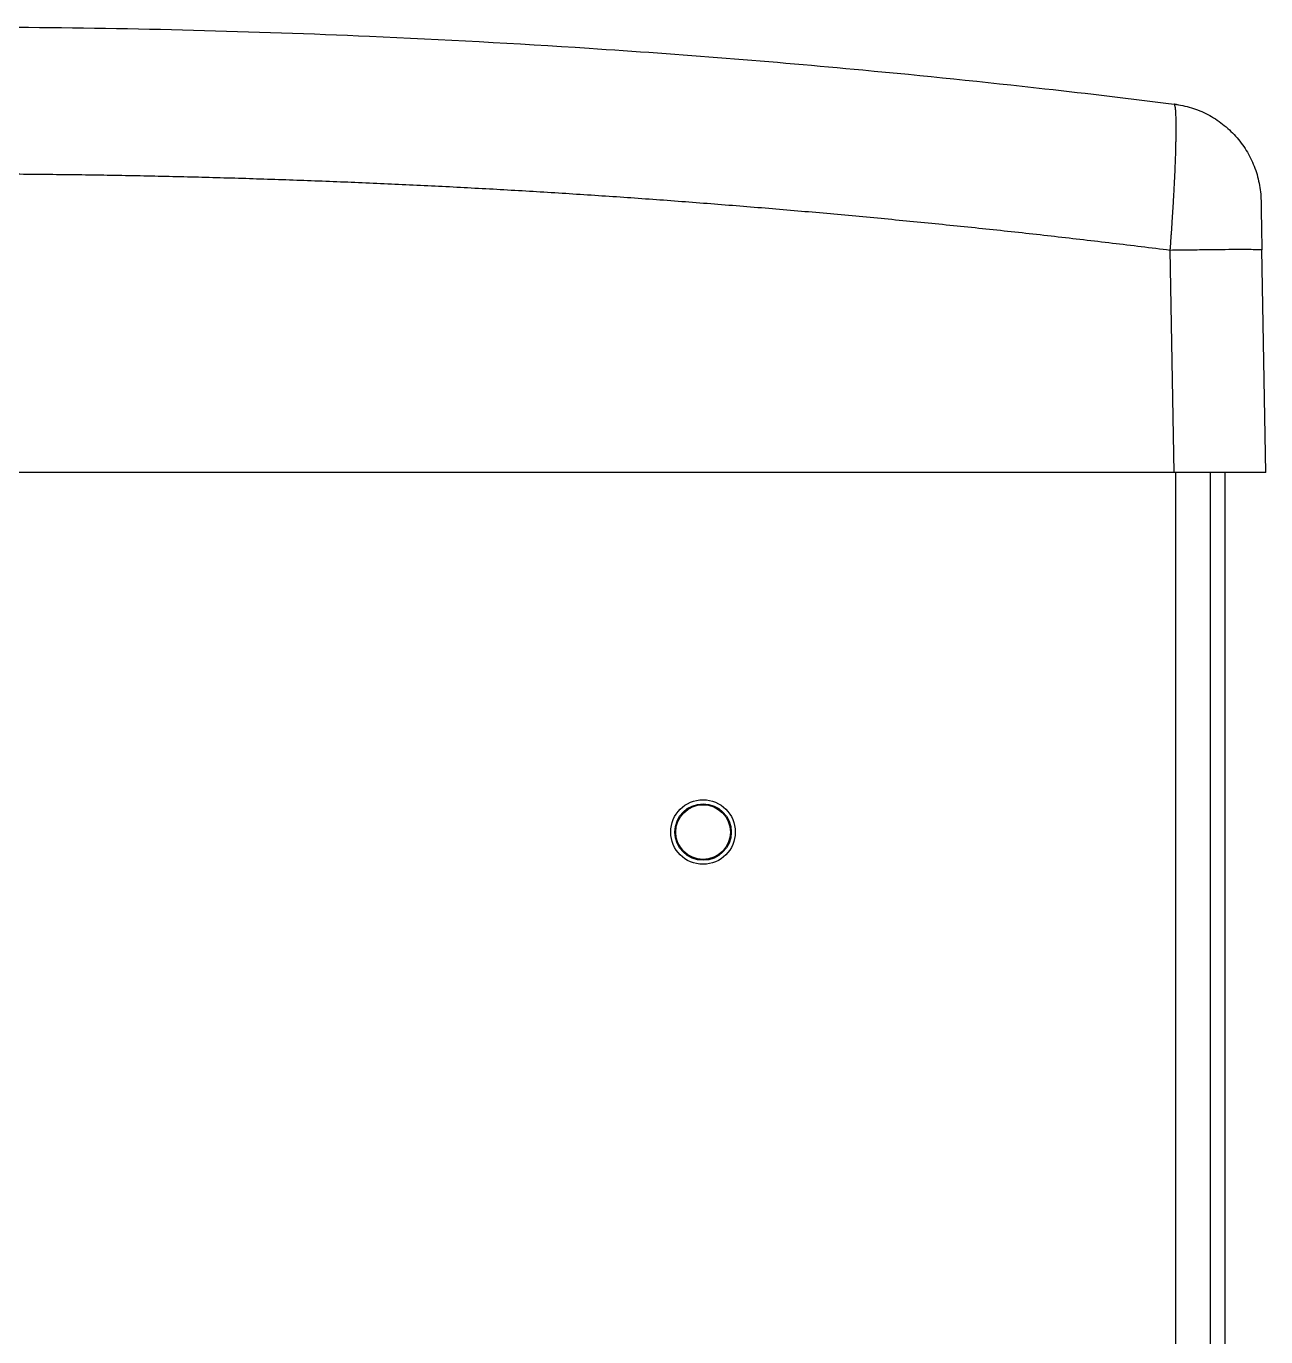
# Model space of a CAD drawing. Header units: centimetres. Extents: x 470464 to 524273, y 49611 to 59074.
# Drawn here: x 488103.19 to 488115.68, y 53994.36 to 54007.56 of the extents above; entities that cross this region are included whole.
import ezdxf

# ---------------------------------------------------------------- set-up
doc = ezdxf.new("R2010")
doc.units = ezdxf.units.CM
doc.header["$MEASUREMENT"] = 0
doc.layers.add('vinç', color=7, linetype='Continuous')

# ---------------------------------------------------------------- blocks, each defined once
blk = doc.blocks.new('fdtrhrghrtsehserhtr')
at = {"color": 2, "linetype": 'Continuous', "lineweight": 25}
for p, q in [((427543.918, 71776.939), (427541.674, 71776.9)), ((427543.918, 71776.526), (427562.018, 71776.526)), ((427543.918, 71776.379), (427562.018, 71776.379)), ((427543.918, 71776.016), (427541.677, 71775.977)), ((427543.918, 71776.029), (427561.076, 71776.029))]:
    blk.add_line(p, q, dxfattribs=at)
for radius in [0.325, 0.284, 0.275]:
    blk.add_circle((427547.538, 71771.273), radius, dxfattribs=at)
for points, knots in [([(427540.531, 71776.635), (427540.575, 71776.675), (427540.623, 71776.711), (427540.724, 71776.773), (427540.778, 71776.8), (427540.889, 71776.844), (427540.946, 71776.86), (427541.063, 71776.884), (427541.122, 71776.89), (427541.182, 71776.891)], [0, 0, 0, 0, 0.125, 0.125, 0.25, 0.25, 0.375, 0.375, 0.5, 0.5, 0.5, 0.5]), ([(427541.182, 71776.891), (427541.182, 71776.891), (427541.182, 71776.891), (427541.183, 71776.891), (427541.185, 71776.891), (427541.188, 71776.891), (427541.193, 71776.891), (427541.202, 71776.891), (427541.218, 71776.892), (427541.239, 71776.892), (427541.272, 71776.893), (427541.324, 71776.893), (427541.386, 71776.895), (427541.442, 71776.896), (427541.485, 71776.896), (427541.531, 71776.897), (427541.573, 71776.898), (427541.61, 71776.898), (427541.642, 71776.899), (427541.663, 71776.899), (427541.674, 71776.9)], [0, 0, 0, 0, 0.025057, 0.050054, 0.075028, 0.100018, 0.125062, 0.187535, 0.250042, 0.312547, 0.375111, 0.499943, 0.624875, 0.687304, 0.749875, 0.812339, 0.874938, 0.916616, 0.958246, 1, 1, 1, 1]), ([(427541.677, 71775.977), (427541.676, 71776.039), (427541.675, 71776.101), (427541.674, 71776.221), (427541.673, 71776.279), (427541.672, 71776.391), (427541.671, 71776.445), (427541.67, 71776.545), (427541.67, 71776.591), (427541.67, 71776.676), (427541.67, 71776.714), (427541.67, 71776.78), (427541.67, 71776.808), (427541.671, 71776.853), (427541.672, 71776.871), (427541.673, 71776.894), (427541.673, 71776.9), (427541.674, 71776.9)], [0, 0, 0, 0, 0.125, 0.125, 0.25, 0.25, 0.375, 0.375, 0.5, 0.5, 0.625, 0.625, 0.75, 0.75, 0.875, 0.875, 1, 1, 1, 1]), ([(427543.918, 71776.939), (427543.918, 71776.939), (427543.918, 71776.938), (427543.918, 71776.937), (427543.918, 71776.935), (427543.918, 71776.931), (427543.918, 71776.927), (427543.918, 71776.918), (427543.918, 71776.901), (427543.918, 71776.871), (427543.918, 71776.833), (427543.918, 71776.772), (427543.918, 71776.677), (427543.918, 71776.561), (427543.918, 71776.457), (427543.918, 71776.375), (427543.918, 71776.289), (427543.918, 71776.21), (427543.918, 71776.14), (427543.918, 71776.078), (427543.918, 71776.037), (427543.918, 71776.016)], [0, 0, 0, 0, 0.020877, 0.041716, 0.062537, 0.08336, 0.104205, 0.125092, 0.18762, 0.250183, 0.31267, 0.375195, 0.500179, 0.624961, 0.687468, 0.750012, 0.812471, 0.874969, 0.916665, 0.958288, 1, 1, 1, 1]), ([(427540.207, 71776.015), (427540.214, 71776.074), (427540.227, 71776.133), (427540.262, 71776.246), (427540.285, 71776.302), (427540.34, 71776.407), (427540.373, 71776.457), (427540.446, 71776.551), (427540.486, 71776.595), (427540.531, 71776.635)], [0.5, 0.5, 0.5, 0.5, 0.625, 0.625, 0.75, 0.75, 0.875, 0.875, 1, 1, 1, 1]), ([(427540.207, 71776.015), (427540.207, 71776.018), (427540.208, 71776.023), (427540.209, 71776.03), (427540.209, 71776.036), (427540.21, 71776.04), (427540.211, 71776.044), (427540.211, 71776.046), (427540.211, 71776.048), (427540.211, 71776.048), (427540.211, 71776.048)], [0, 0, 0, 0, 0.125853, 0.251119, 0.375967, 0.50057, 0.625102, 0.749735, 0.874644, 1, 1, 1, 1]), ([(427539.471, 71760.713), (427539.436, 71761.931), (427539.423, 71763.15), (427539.442, 71765.551), (427539.473, 71766.733), (427539.556, 71768.652), (427539.596, 71769.389), (427539.675, 71770.585), (427539.708, 71771.045), (427539.781, 71771.964), (427539.821, 71772.423), (427539.921, 71773.494), (427539.984, 71774.105), (427540.101, 71775.149), (427540.152, 71775.582), (427540.207, 71776.015)], [0, 0, 0, 0, 36.001793, 36.001793, 70.912622, 70.912622, 92.73189, 92.73189, 106.368933, 106.368933, 120.005975, 120.005975, 138.1999, 138.1999, 151.116095, 151.116095, 151.116095, 151.116095]), ([(427541.677, 71775.977), (427541.664, 71775.978), (427541.639, 71775.98), (427541.601, 71775.983), (427541.563, 71775.985), (427541.526, 71775.988), (427541.489, 71775.991), (427541.452, 71775.993), (427541.417, 71775.996), (427541.381, 71775.998), (427541.346, 71776), (427541.312, 71776.002), (427541.278, 71776.005), (427541.245, 71776.007), (427541.212, 71776.009), (427541.18, 71776.01), (427541.148, 71776.012), (427541.082, 71776.016), (427540.984, 71776.021), (427540.859, 71776.027), (427540.744, 71776.031), (427540.656, 71776.034), (427540.591, 71776.035), (427540.544, 71776.036), (427540.5, 71776.037), (427540.459, 71776.037), (427540.42, 71776.037), (427540.384, 71776.037), (427540.352, 71776.036), (427540.322, 71776.035), (427540.296, 71776.033), (427540.272, 71776.032), (427540.253, 71776.03), (427540.236, 71776.027), (427540.223, 71776.025), (427540.214, 71776.022), (427540.208, 71776.019), (427540.207, 71776.016), (427540.207, 71776.015)], [0, 0, 0, 0, 0.016648, 0.033151, 0.049509, 0.065722, 0.081789, 0.097712, 0.113489, 0.129121, 0.144609, 0.159951, 0.175148, 0.1902, 0.205107, 0.219868, 0.234485, 0.248957, 0.312909, 0.375893, 0.437909, 0.498959, 0.529927, 0.560941, 0.592, 0.623104, 0.654255, 0.685452, 0.716695, 0.747985, 0.779321, 0.810704, 0.842135, 0.873612, 0.905138, 0.936711, 0.968331, 1, 1, 1, 1]), ([(427540.949, 71760.764), (427540.946, 71760.862), (427540.94, 71761.057), (427540.933, 71761.351), (427540.927, 71761.644), (427540.922, 71761.938), (427540.917, 71762.231), (427540.914, 71762.525), (427540.911, 71762.818), (427540.909, 71763.111), (427540.908, 71763.405), (427540.908, 71763.698), (427540.909, 71763.992), (427540.91, 71764.285), (427540.913, 71764.578), (427540.916, 71764.872), (427540.92, 71765.165), (427540.925, 71765.458), (427540.931, 71765.752), (427540.938, 71766.045), (427540.945, 71766.338), (427540.954, 71766.632), (427540.963, 71766.925), (427540.973, 71767.218), (427540.985, 71767.512), (427540.996, 71767.805), (427541.009, 71768.098), (427541.027, 71768.489), (427541.052, 71768.976), (427541.085, 71769.561), (427541.122, 71770.146), (427541.162, 71770.73), (427541.206, 71771.314), (427541.253, 71771.898), (427541.303, 71772.482), (427541.357, 71773.065), (427541.414, 71773.648), (427541.474, 71774.231), (427541.538, 71774.813), (427541.606, 71775.395), (427541.653, 71775.783), (427541.677, 71775.977)], [0, 0, 0, 0, 0.019235, 0.038468, 0.0577, 0.076932, 0.096162, 0.115391, 0.134621, 0.153849, 0.173078, 0.192306, 0.211535, 0.230764, 0.249993, 0.269223, 0.288454, 0.307685, 0.326918, 0.346152, 0.365388, 0.384625, 0.403864, 0.423105, 0.442348, 0.461594, 0.480842, 0.500092, 0.538519, 0.576945, 0.615373, 0.653803, 0.692237, 0.730675, 0.769121, 0.807574, 0.846035, 0.884508, 0.922992, 0.961489, 1, 1, 1, 1]), ([(427543.918, 71776.016), (427543.918, 71775.863), (427543.918, 71775.556), (427543.918, 71775.095), (427543.918, 71774.634), (427543.918, 71774.173), (427543.918, 71773.712), (427543.918, 71773.251), (427543.918, 71772.79), (427543.918, 71772.329), (427543.918, 71771.868), (427543.918, 71771.407), (427543.918, 71770.946), (427543.918, 71770.485), (427543.918, 71770.024), (427543.918, 71769.562), (427543.918, 71769.101), (427543.918, 71768.64), (427543.918, 71768.178), (427543.918, 71767.717), (427543.918, 71767.255), (427543.918, 71766.794), (427543.918, 71766.332), (427543.918, 71765.87), (427543.918, 71765.409), (427543.918, 71764.947), (427543.918, 71764.485), (427543.918, 71764.023), (427543.918, 71763.562), (427543.918, 71763.1), (427543.918, 71762.638), (427543.918, 71762.176), (427543.918, 71761.868), (427543.918, 71761.714)], [0, 0, 0, 0, 0.032269, 0.064537, 0.096802, 0.129065, 0.161326, 0.193585, 0.225844, 0.2581, 0.290356, 0.322611, 0.354864, 0.387118, 0.41937, 0.451622, 0.483874, 0.516126, 0.548378, 0.58063, 0.612882, 0.645136, 0.677389, 0.709644, 0.7419, 0.774156, 0.806415, 0.838674, 0.870935, 0.903198, 0.935463, 0.967731, 1, 1, 1, 1])]:
    blk.add_open_spline(points, degree=3, knots=knots, dxfattribs=at)
blk = doc.blocks.new('K')
at = {"layer": 'vinç', "color": 0, "rotation": 270}
blk.add_blockref('fdtrhrghrtsehserhtr', (416338.736, 473046.981), dxfattribs=at)

msp = doc.modelspace()

# ---------------------------------------------------------------- block references
msp.add_blockref('K', (0, 8500))

doc.saveas('drawing.dxf')
